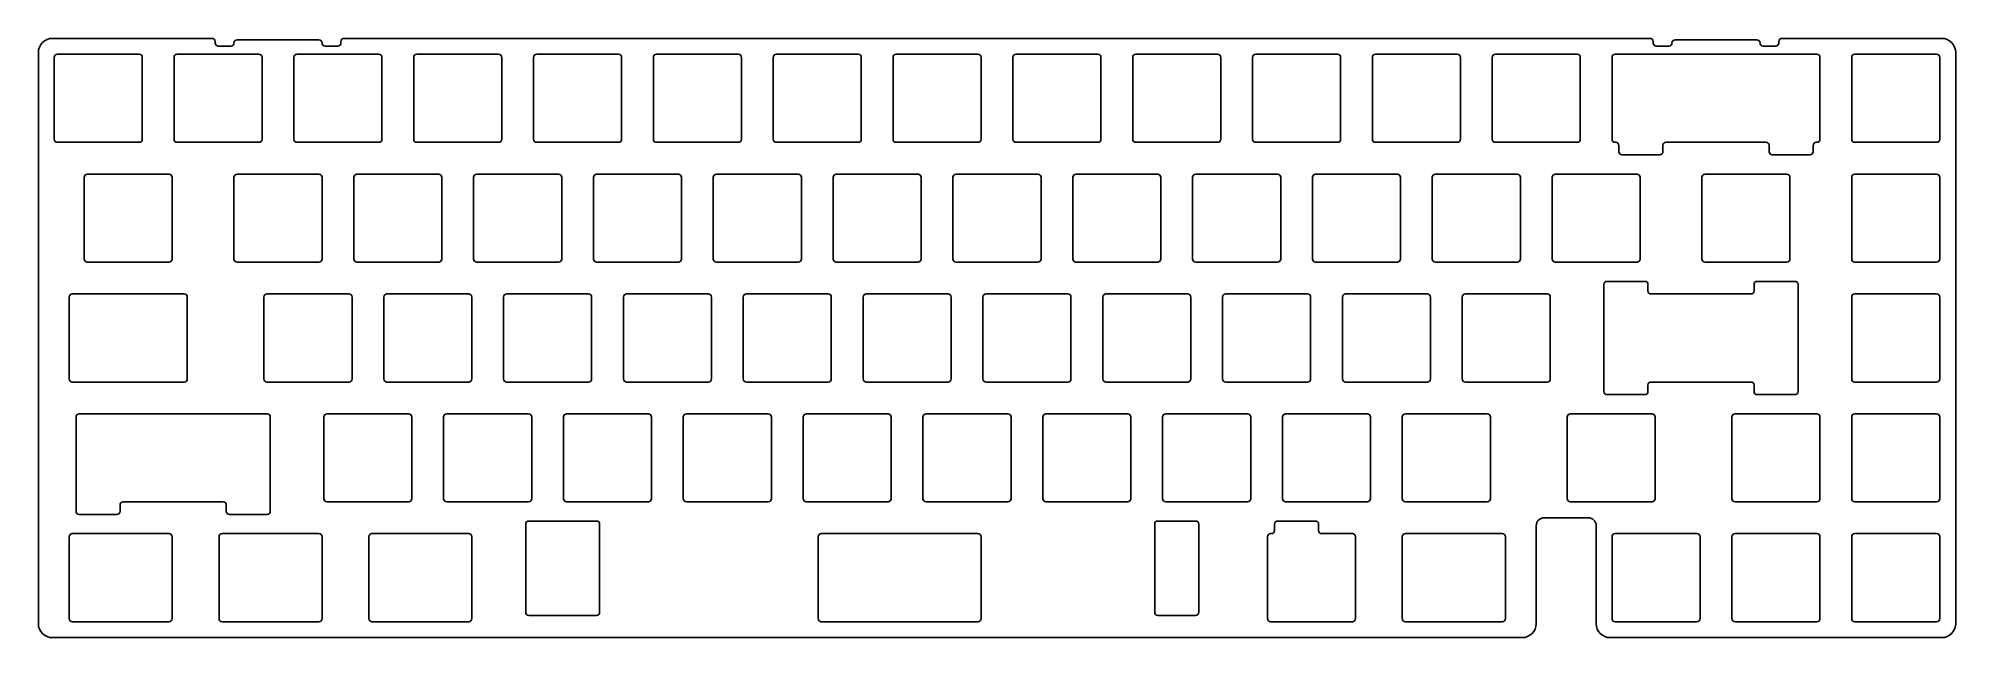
# Model space of a CAD drawing. Extents: x 113 to 418, y 110 to 205.
import ezdxf

# ---------------------------------------------------------------- set-up
doc = ezdxf.new("R2010")
doc.units = 0
doc.header["$LTSCALE"] = 12.7
doc.layers.add('VISIBLE', color=7, linetype='CONTINUOUS')

msp = doc.modelspace()

# ---------------------------------------------------------------- linework, layer by layer
at = {"layer": 'VISIBLE'}
for p, q in [((115.69, 204.99), (141.04, 204.99)), ((141.54, 204.49), (141.54, 204.24)), ((145.04, 204.74), (158.04, 204.74)), ((161.54, 204.49), (161.54, 204.24)), ((162.04, 204.99), (369.64, 204.99)), ((370.14, 204.49), (370.14, 204.24)), ((373.64, 204.74), (386.64, 204.74)), ((390.14, 204.49), (390.14, 204.24)), ((390.64, 204.99), (415.99, 204.99)), ((113.44, 202.74), (113.44, 111.99)), ((115.96, 201.97), (115.96, 188.97)), ((116.46, 202.47), (129.46, 202.47)), ((129.96, 201.97), (129.96, 188.97)), ((135.01, 201.97), (135.01, 188.97)), ((135.51, 202.47), (148.51, 202.47)), ((142.04, 203.74), (144.04, 203.74)), ((149.01, 201.97), (149.01, 188.97)), ((154.06, 201.97), (154.06, 188.97)), ((154.56, 202.47), (167.56, 202.47)), ((161.04, 203.74), (159.04, 203.74)), ((168.06, 201.97), (168.06, 188.97)), ((173.11, 201.97), (173.11, 188.97)), ((173.61, 202.47), (186.61, 202.47)), ((187.11, 201.97), (187.11, 188.97)), ((192.16, 201.97), (192.16, 188.97)), ((192.66, 202.47), (205.66, 202.47)), ((206.16, 201.97), (206.16, 188.97)), ((211.21, 201.97), (211.21, 188.97)), ((211.71, 202.47), (224.71, 202.47)), ((225.21, 201.97), (225.21, 188.97)), ((230.26, 201.97), (230.26, 188.97)), ((230.76, 202.47), (243.76, 202.47)), ((244.26, 201.97), (244.26, 188.97)), ((249.31, 201.97), (249.31, 188.97)), ((249.81, 202.47), (262.81, 202.47)), ((263.31, 201.97), (263.31, 188.97)), ((268.36, 201.97), (268.36, 188.97)), ((268.86, 202.47), (281.86, 202.47)), ((282.36, 201.97), (282.36, 188.97)), ((287.41, 201.97), (287.41, 188.97)), ((287.91, 202.47), (300.91, 202.47)), ((301.41, 201.97), (301.41, 188.97)), ((306.46, 201.97), (306.46, 188.97)), ((306.96, 202.47), (319.96, 202.47)), ((320.46, 201.97), (320.46, 188.97)), ((325.51, 201.97), (325.51, 188.97)), ((326.01, 202.47), (339.01, 202.47)), ((339.51, 201.97), (339.51, 188.97)), ((344.56, 201.97), (344.56, 188.97)), ((345.06, 202.47), (358.06, 202.47)), ((358.56, 201.97), (358.56, 188.97)), ((363.61, 201.97), (363.61, 188.97)), ((364.11, 202.47), (396.16, 202.47)), ((370.64, 203.74), (372.64, 203.74)), ((389.64, 203.74), (387.64, 203.74)), ((396.66, 201.97), (396.66, 188.97)), ((401.71, 201.97), (401.71, 188.97)), ((402.21, 202.47), (415.21, 202.47)), ((415.71, 201.97), (415.71, 188.97)), ((418.24, 202.74), (418.24, 111.99)), ((116.46, 188.47), (129.46, 188.47)), ((135.51, 188.47), (148.51, 188.47)), ((154.56, 188.47), (167.56, 188.47)), ((173.61, 188.47), (186.61, 188.47)), ((192.66, 188.47), (205.66, 188.47)), ((211.71, 188.47), (224.71, 188.47)), ((230.76, 188.47), (243.76, 188.47)), ((249.81, 188.47), (262.81, 188.47)), ((268.86, 188.47), (281.86, 188.47)), ((287.91, 188.47), (300.91, 188.47)), ((306.96, 188.47), (319.96, 188.47)), ((326.01, 188.47), (339.01, 188.47)), ((345.06, 188.47), (358.06, 188.47)), ((364.11, 188.47), (364.2, 188.47)), ((364.7, 187.97), (364.7, 186.97)), ((365.2, 186.47), (371.2, 186.47)), ((371.7, 187.97), (371.7, 186.97)), ((372.2, 188.47), (388.08, 188.47)), ((388.58, 187.97), (388.58, 186.97)), ((389.08, 186.47), (395.08, 186.47)), ((395.58, 187.97), (395.58, 186.97)), ((396.08, 188.47), (396.16, 188.47)), ((402.21, 188.47), (415.21, 188.47)), ((120.72, 182.92), (120.72, 169.92)), ((121.22, 183.42), (134.22, 183.42)), ((134.72, 182.92), (134.72, 169.92)), ((144.54, 182.92), (144.54, 169.92)), ((145.04, 183.42), (158.04, 183.42)), ((158.54, 182.92), (158.54, 169.92)), ((163.59, 182.92), (163.59, 169.92)), ((164.09, 183.42), (177.09, 183.42)), ((177.59, 182.92), (177.59, 169.92)), ((182.64, 182.92), (182.64, 169.92)), ((183.14, 183.42), (196.14, 183.42)), ((196.64, 182.92), (196.64, 169.92)), ((201.69, 182.92), (201.69, 169.92)), ((202.19, 183.42), (215.19, 183.42)), ((215.69, 182.92), (215.69, 169.92)), ((220.74, 182.92), (220.74, 169.92)), ((221.24, 183.42), (234.24, 183.42)), ((234.74, 182.92), (234.74, 169.92)), ((239.79, 182.92), (239.79, 169.92)), ((240.29, 183.42), (253.29, 183.42)), ((253.79, 182.92), (253.79, 169.92)), ((258.84, 182.92), (258.84, 169.92)), ((259.34, 183.42), (272.34, 183.42)), ((272.84, 182.92), (272.84, 169.92)), ((277.89, 182.92), (277.89, 169.92)), ((278.39, 183.42), (291.39, 183.42)), ((291.89, 182.92), (291.89, 169.92)), ((296.94, 182.92), (296.94, 169.92)), ((297.44, 183.42), (310.44, 183.42)), ((310.94, 182.92), (310.94, 169.92)), ((315.99, 182.92), (315.99, 169.92)), ((316.49, 183.42), (329.49, 183.42)), ((329.99, 182.92), (329.99, 169.92)), ((335.04, 182.92), (335.04, 169.92)), ((335.54, 183.42), (348.54, 183.42)), ((349.04, 182.92), (349.04, 169.92)), ((354.09, 182.92), (354.09, 169.92)), ((354.59, 183.42), (367.59, 183.42)), ((368.09, 182.92), (368.09, 169.92)), ((377.9, 182.92), (377.9, 169.92)), ((378.4, 183.42), (391.4, 183.42)), ((391.9, 182.92), (391.9, 169.92)), ((401.71, 182.92), (401.71, 169.92)), ((402.21, 183.42), (415.21, 183.42)), ((415.71, 182.92), (415.71, 169.92)), ((121.22, 169.42), (134.22, 169.42)), ((145.04, 169.42), (158.04, 169.42)), ((164.09, 169.42), (177.09, 169.42)), ((183.14, 169.42), (196.14, 169.42)), ((202.19, 169.42), (215.19, 169.42)), ((221.24, 169.42), (234.24, 169.42)), ((240.29, 169.42), (253.29, 169.42)), ((259.34, 169.42), (272.34, 169.42)), ((278.39, 169.42), (291.39, 169.42)), ((297.44, 169.42), (310.44, 169.42)), ((316.49, 169.42), (329.49, 169.42)), ((335.54, 169.42), (348.54, 169.42)), ((354.59, 169.42), (367.59, 169.42)), ((378.4, 169.42), (391.4, 169.42)), ((402.21, 169.42), (415.21, 169.42)), ((362.32, 165.87), (362.32, 148.87)), ((368.82, 166.37), (362.82, 166.37)), ((369.32, 164.87), (369.32, 165.87)), ((386.19, 164.87), (386.19, 165.87)), ((392.69, 166.37), (386.69, 166.37)), ((393.19, 148.87), (393.19, 165.87)), ((118.34, 163.87), (118.34, 150.87)), ((118.84, 164.37), (136.61, 164.37)), ((137.11, 163.87), (137.11, 150.87)), ((149.3, 163.87), (149.3, 150.87)), ((149.8, 164.37), (162.8, 164.37)), ((163.3, 163.87), (163.3, 150.87)), ((168.35, 163.87), (168.35, 150.87)), ((168.85, 164.37), (181.85, 164.37)), ((182.35, 163.87), (182.35, 150.87)), ((187.4, 163.87), (187.4, 150.87)), ((187.9, 164.37), (200.9, 164.37)), ((201.4, 163.87), (201.4, 150.87)), ((206.45, 163.87), (206.45, 150.87)), ((206.95, 164.37), (219.95, 164.37)), ((220.45, 163.87), (220.45, 150.87)), ((225.5, 163.87), (225.5, 150.87)), ((226, 164.37), (239, 164.37)), ((239.5, 163.87), (239.5, 150.87)), ((244.55, 163.87), (244.55, 150.87)), ((245.05, 164.37), (258.05, 164.37)), ((258.55, 163.87), (258.55, 150.87)), ((263.6, 163.87), (263.6, 150.87)), ((264.1, 164.37), (277.1, 164.37)), ((277.6, 163.87), (277.6, 150.87)), ((282.65, 163.87), (282.65, 150.87)), ((283.15, 164.37), (296.15, 164.37)), ((296.65, 163.87), (296.65, 150.87)), ((301.7, 163.87), (301.7, 150.87)), ((302.2, 164.37), (315.2, 164.37)), ((315.7, 163.87), (315.7, 150.87)), ((320.75, 163.87), (320.75, 150.87)), ((321.25, 164.37), (334.25, 164.37)), ((334.75, 163.87), (334.75, 150.87)), ((339.8, 163.87), (339.8, 150.87)), ((340.3, 164.37), (353.3, 164.37)), ((353.8, 163.87), (353.8, 150.87)), ((369.82, 164.37), (385.69, 164.37)), ((401.71, 163.87), (401.71, 150.87)), ((402.21, 164.37), (415.21, 164.37)), ((415.71, 163.87), (415.71, 150.87)), ((118.84, 150.37), (136.61, 150.37)), ((149.8, 150.37), (162.8, 150.37)), ((168.85, 150.37), (181.85, 150.37)), ((187.9, 150.37), (200.9, 150.37)), ((206.95, 150.37), (219.95, 150.37)), ((226, 150.37), (239, 150.37)), ((245.05, 150.37), (258.05, 150.37)), ((264.1, 150.37), (277.1, 150.37)), ((283.15, 150.37), (296.15, 150.37)), ((302.2, 150.37), (315.2, 150.37)), ((321.25, 150.37), (334.25, 150.37)), ((340.3, 150.37), (353.3, 150.37)), ((369.32, 149.87), (369.32, 148.87)), ((369.82, 150.37), (385.69, 150.37)), ((386.19, 149.87), (386.19, 148.87)), ((402.21, 150.37), (415.21, 150.37)), ((362.82, 148.37), (368.82, 148.37)), ((386.69, 148.37), (392.69, 148.37)), ((119.43, 144.82), (119.43, 129.82)), ((119.93, 145.32), (149.81, 145.32)), ((150.31, 144.82), (150.31, 129.82)), ((158.82, 144.82), (158.82, 131.82)), ((159.32, 145.32), (172.32, 145.32)), ((172.82, 144.82), (172.82, 131.82)), ((177.87, 144.82), (177.87, 131.82)), ((178.37, 145.32), (191.37, 145.32)), ((191.87, 144.82), (191.87, 131.82)), ((196.92, 144.82), (196.92, 131.82)), ((197.42, 145.32), (210.42, 145.32)), ((210.92, 144.82), (210.92, 131.82)), ((215.97, 144.82), (215.97, 131.82)), ((216.47, 145.32), (229.47, 145.32)), ((229.97, 144.82), (229.97, 131.82)), ((235.02, 144.82), (235.02, 131.82)), ((235.52, 145.32), (248.52, 145.32)), ((249.02, 144.82), (249.02, 131.82)), ((254.07, 144.82), (254.07, 131.82)), ((254.57, 145.32), (267.57, 145.32)), ((268.07, 144.82), (268.07, 131.82)), ((273.12, 144.82), (273.12, 131.82)), ((273.62, 145.32), (286.62, 145.32)), ((287.12, 144.82), (287.12, 131.82)), ((292.17, 144.82), (292.17, 131.82)), ((292.67, 145.32), (305.67, 145.32)), ((306.17, 144.82), (306.17, 131.82)), ((311.22, 144.82), (311.22, 131.82)), ((311.72, 145.32), (324.72, 145.32)), ((325.22, 144.82), (325.22, 131.82)), ((330.27, 144.82), (330.27, 131.82)), ((330.77, 145.32), (343.77, 145.32)), ((344.27, 144.82), (344.27, 131.82)), ((356.47, 144.82), (356.47, 131.82)), ((356.97, 145.32), (369.97, 145.32)), ((370.47, 144.82), (370.47, 131.82)), ((382.66, 144.82), (382.66, 131.82)), ((383.16, 145.32), (396.16, 145.32)), ((396.66, 144.82), (396.66, 131.82)), ((401.71, 144.82), (401.71, 131.82)), ((402.21, 145.32), (415.21, 145.32)), ((415.71, 144.82), (415.71, 131.82)), ((126.93, 131.32), (142.81, 131.32)), ((159.32, 131.32), (172.32, 131.32)), ((178.37, 131.32), (191.37, 131.32)), ((197.42, 131.32), (210.42, 131.32)), ((216.47, 131.32), (229.47, 131.32)), ((235.52, 131.32), (248.52, 131.32)), ((254.57, 131.32), (267.57, 131.32)), ((273.62, 131.32), (286.62, 131.32)), ((292.67, 131.32), (305.67, 131.32)), ((311.72, 131.32), (324.72, 131.32)), ((330.77, 131.32), (343.77, 131.32)), ((356.97, 131.32), (369.97, 131.32)), ((383.16, 131.32), (396.16, 131.32)), ((402.21, 131.32), (415.21, 131.32)), ((119.93, 129.32), (125.93, 129.32)), ((126.43, 130.82), (126.43, 129.82)), ((143.31, 130.82), (143.31, 129.82)), ((143.81, 129.32), (149.81, 129.32)), ((202.16, 128.27), (191.41, 128.27)), ((297.41, 128.27), (291.41, 128.27)), ((316.46, 128.27), (310.46, 128.27)), ((352.81, 128.79), (359.84, 128.79)), ((118.34, 125.77), (118.34, 112.77)), ((118.84, 126.27), (134.22, 126.27)), ((134.72, 125.77), (134.72, 112.77)), ((142.16, 125.77), (142.16, 112.77)), ((142.66, 126.27), (158.04, 126.27)), ((158.54, 125.77), (158.54, 112.77)), ((165.97, 125.77), (165.97, 112.77)), ((166.47, 126.27), (181.85, 126.27)), ((182.35, 125.77), (182.35, 112.77)), ((190.91, 113.77), (190.91, 127.77)), ((202.66, 113.77), (202.66, 127.77)), ((237.41, 125.77), (237.41, 112.77)), ((237.91, 126.27), (262.81, 126.27)), ((263.31, 125.77), (263.31, 112.77)), ((290.91, 113.77), (290.91, 127.77)), ((297.91, 113.77), (297.91, 127.77)), ((308.84, 125.77), (308.84, 112.77)), ((309.34, 126.27), (309.46, 126.27)), ((309.96, 126.77), (309.96, 127.77)), ((316.96, 126.77), (316.96, 127.77)), ((317.46, 126.27), (322.34, 126.27)), ((322.84, 125.77), (322.84, 112.77)), ((330.27, 125.77), (330.27, 112.77)), ((330.77, 126.27), (346.16, 126.27)), ((346.66, 125.77), (346.66, 112.77)), ((351.56, 111.99), (351.56, 127.54)), ((361.09, 127.54), (361.09, 111.99)), ((363.61, 125.77), (363.61, 112.77)), ((364.11, 126.27), (377.11, 126.27)), ((377.61, 125.77), (377.61, 112.77)), ((382.66, 125.77), (382.66, 112.77)), ((383.16, 126.27), (396.16, 126.27)), ((396.66, 125.77), (396.66, 112.77)), ((401.71, 125.77), (401.71, 112.77)), ((402.21, 126.27), (415.21, 126.27)), ((415.71, 125.77), (415.71, 112.77)), ((202.16, 113.27), (191.41, 113.27)), ((297.41, 113.27), (291.41, 113.27)), ((115.69, 109.74), (349.31, 109.74)), ((118.84, 112.27), (134.22, 112.27)), ((142.66, 112.27), (158.04, 112.27)), ((166.47, 112.27), (181.85, 112.27)), ((237.91, 112.27), (262.81, 112.27)), ((309.34, 112.27), (322.34, 112.27)), ((330.77, 112.27), (346.16, 112.27)), ((363.34, 109.74), (415.99, 109.74)), ((364.11, 112.27), (377.11, 112.27)), ((383.16, 112.27), (396.16, 112.27)), ((402.21, 112.27), (415.21, 112.27))]:
    msp.add_line(p, q, dxfattribs=at)
for centre, radius, start, end in [((115.69, 202.74), 2.25, 90, 180), ((141.04, 204.49), 0.5, 0, 90), ((142.04, 204.24), 0.5, 180, 270), ((144.04, 204.24), 0.5, 270, 0), ((145.04, 204.24), 0.5, 90, 180), ((158.04, 204.24), 0.5, 0, 90), ((159.04, 204.24), 0.5, 180, 270), ((161.04, 204.24), 0.5, 270, 0), ((162.04, 204.49), 0.5, 90, 180), ((369.64, 204.49), 0.5, 0, 90), ((370.64, 204.24), 0.5, 180, 270), ((372.64, 204.24), 0.5, 270, 0), ((373.64, 204.24), 0.5, 90, 180), ((386.64, 204.24), 0.5, 0, 90), ((387.64, 204.24), 0.5, 180, 270), ((389.64, 204.24), 0.5, 270, 0), ((390.64, 204.49), 0.5, 90, 180), ((415.99, 202.74), 2.25, 0, 90), ((116.46, 201.97), 0.5, 90, 180), ((129.46, 201.97), 0.5, 0, 90), ((135.51, 201.97), 0.5, 90, 180), ((148.51, 201.97), 0.5, 0, 90), ((154.56, 201.97), 0.5, 90, 180), ((167.56, 201.97), 0.5, 0, 90), ((173.61, 201.97), 0.5, 90, 180), ((186.61, 201.97), 0.5, 0, 90), ((192.66, 201.97), 0.5, 90, 180), ((205.66, 201.97), 0.5, 0, 90), ((211.71, 201.97), 0.5, 90, 180), ((224.71, 201.97), 0.5, 0, 90), ((230.76, 201.97), 0.5, 90, 180), ((243.76, 201.97), 0.5, 0, 90), ((249.81, 201.97), 0.5, 90, 180), ((262.81, 201.97), 0.5, 0, 90), ((268.86, 201.97), 0.5, 90, 180), ((281.86, 201.97), 0.5, 0, 90), ((287.91, 201.97), 0.5, 90, 180), ((300.91, 201.97), 0.5, 0, 90), ((306.96, 201.97), 0.5, 90, 180), ((319.96, 201.97), 0.5, 0, 90), ((326.01, 201.97), 0.5, 90, 180), ((339.01, 201.97), 0.5, 0, 90), ((345.06, 201.97), 0.5, 90, 180), ((358.06, 201.97), 0.5, 0, 90), ((364.11, 201.97), 0.5, 90, 180), ((396.16, 201.97), 0.5, 0, 90), ((402.21, 201.97), 0.5, 90, 180), ((415.21, 201.97), 0.5, 0, 90), ((116.46, 188.97), 0.5, 180, 270), ((129.46, 188.97), 0.5, 270, 0), ((135.51, 188.97), 0.5, 180, 270), ((148.51, 188.97), 0.5, 270, 0), ((154.56, 188.97), 0.5, 180, 270), ((167.56, 188.97), 0.5, 270, 0), ((173.61, 188.97), 0.5, 180, 270), ((186.61, 188.97), 0.5, 270, 0), ((192.66, 188.97), 0.5, 180, 270), ((205.66, 188.97), 0.5, 270, 0), ((211.71, 188.97), 0.5, 180, 270), ((224.71, 188.97), 0.5, 270, 0), ((230.76, 188.97), 0.5, 180, 270), ((243.76, 188.97), 0.5, 270, 0), ((249.81, 188.97), 0.5, 180, 270), ((262.81, 188.97), 0.5, 270, 0), ((268.86, 188.97), 0.5, 180, 270), ((281.86, 188.97), 0.5, 270, 0), ((287.91, 188.97), 0.5, 180, 270), ((300.91, 188.97), 0.5, 270, 0), ((306.96, 188.97), 0.5, 180, 270), ((319.96, 188.97), 0.5, 270, 0), ((326.01, 188.97), 0.5, 180, 270), ((339.01, 188.97), 0.5, 270, 0), ((345.06, 188.97), 0.5, 180, 270), ((358.06, 188.97), 0.5, 270, 0), ((364.11, 188.97), 0.5, 180, 270), ((364.2, 187.97), 0.5, 0, 90), ((365.2, 186.97), 0.5, 180, 270), ((371.2, 186.97), 0.5, 270, 0), ((372.2, 187.97), 0.5, 90, 180), ((388.08, 187.97), 0.5, 0, 90), ((389.08, 186.97), 0.5, 180, 270), ((395.08, 186.97), 0.5, 270, 0), ((396.08, 187.97), 0.5, 90, 180), ((396.16, 188.97), 0.5, 270, 0), ((402.21, 188.97), 0.5, 180, 270), ((415.21, 188.97), 0.5, 270, 0), ((121.22, 182.92), 0.5, 90, 180), ((134.22, 182.92), 0.5, 0, 90), ((145.04, 182.92), 0.5, 90, 180), ((158.04, 182.92), 0.5, 0, 90), ((164.09, 182.92), 0.5, 90, 180), ((177.09, 182.92), 0.5, 0, 90), ((183.14, 182.92), 0.5, 90, 180), ((196.14, 182.92), 0.5, 0, 90), ((202.19, 182.92), 0.5, 90, 180), ((215.19, 182.92), 0.5, 0, 90), ((221.24, 182.92), 0.5, 90, 180), ((234.24, 182.92), 0.5, 0, 90), ((240.29, 182.92), 0.5, 90, 180), ((253.29, 182.92), 0.5, 0, 90), ((259.34, 182.92), 0.5, 90, 180), ((272.34, 182.92), 0.5, 0, 90), ((278.39, 182.92), 0.5, 90, 180), ((291.39, 182.92), 0.5, 0, 90), ((297.44, 182.92), 0.5, 90, 180), ((310.44, 182.92), 0.5, 0, 90), ((316.49, 182.92), 0.5, 90, 180), ((329.49, 182.92), 0.5, 0, 90), ((335.54, 182.92), 0.5, 90, 180), ((348.54, 182.92), 0.5, 0, 90), ((354.59, 182.92), 0.5, 90, 180), ((367.59, 182.92), 0.5, 0, 90), ((378.4, 182.92), 0.5, 90, 180), ((391.4, 182.92), 0.5, 0, 90), ((402.21, 182.92), 0.5, 90, 180), ((415.21, 182.92), 0.5, 0, 90), ((121.22, 169.92), 0.5, 180, 270), ((134.22, 169.92), 0.5, 270, 0), ((145.04, 169.92), 0.5, 180, 270), ((158.04, 169.92), 0.5, 270, 0), ((164.09, 169.92), 0.5, 180, 270), ((177.09, 169.92), 0.5, 270, 0), ((183.14, 169.92), 0.5, 180, 270), ((196.14, 169.92), 0.5, 270, 0), ((202.19, 169.92), 0.5, 180, 270), ((215.19, 169.92), 0.5, 270, 0), ((221.24, 169.92), 0.5, 180, 270), ((234.24, 169.92), 0.5, 270, 0), ((240.29, 169.92), 0.5, 180, 270), ((253.29, 169.92), 0.5, 270, 0), ((259.34, 169.92), 0.5, 180, 270), ((272.34, 169.92), 0.5, 270, 0), ((278.39, 169.92), 0.5, 180, 270), ((291.39, 169.92), 0.5, 270, 0), ((297.44, 169.92), 0.5, 180, 270), ((310.44, 169.92), 0.5, 270, 0), ((316.49, 169.92), 0.5, 180, 270), ((329.49, 169.92), 0.5, 270, 0), ((335.54, 169.92), 0.5, 180, 270), ((348.54, 169.92), 0.5, 270, 0), ((354.59, 169.92), 0.5, 180, 270), ((367.59, 169.92), 0.5, 270, 0), ((378.4, 169.92), 0.5, 180, 270), ((391.4, 169.92), 0.5, 270, 0), ((402.21, 169.92), 0.5, 180, 270), ((415.21, 169.92), 0.5, 270, 0), ((362.82, 165.87), 0.5, 90, 180), ((368.82, 165.87), 0.5, 0, 90), ((369.82, 164.87), 0.5, 180, 270), ((385.69, 164.87), 0.5, 270, 0), ((386.69, 165.87), 0.5, 90, 180), ((392.69, 165.87), 0.5, 0, 90), ((118.84, 163.87), 0.5, 90, 180), ((136.61, 163.87), 0.5, 0, 90), ((149.8, 163.87), 0.5, 90, 180), ((162.8, 163.87), 0.5, 0, 90), ((168.85, 163.87), 0.5, 90, 180), ((181.85, 163.87), 0.5, 0, 90), ((187.9, 163.87), 0.5, 90, 180), ((200.9, 163.87), 0.5, 0, 90), ((206.95, 163.87), 0.5, 90, 180), ((219.95, 163.87), 0.5, 0, 90), ((226, 163.87), 0.5, 90, 180), ((239, 163.87), 0.5, 0, 90), ((245.05, 163.87), 0.5, 90, 180), ((258.05, 163.87), 0.5, 0, 90), ((264.1, 163.87), 0.5, 90, 180), ((277.1, 163.87), 0.5, 0, 90), ((283.15, 163.87), 0.5, 90, 180), ((296.15, 163.87), 0.5, 0, 90), ((302.2, 163.87), 0.5, 90, 180), ((315.2, 163.87), 0.5, 0, 90), ((321.25, 163.87), 0.5, 90, 180), ((334.25, 163.87), 0.5, 0, 90), ((340.3, 163.87), 0.5, 90, 180), ((353.3, 163.87), 0.5, 0, 90), ((402.21, 163.87), 0.5, 90, 180), ((415.21, 163.87), 0.5, 0, 90), ((118.84, 150.87), 0.5, 180, 270), ((136.61, 150.87), 0.5, 270, 0), ((149.8, 150.87), 0.5, 180, 270), ((162.8, 150.87), 0.5, 270, 0), ((168.85, 150.87), 0.5, 180, 270), ((181.85, 150.87), 0.5, 270, 0), ((187.9, 150.87), 0.5, 180, 270), ((200.9, 150.87), 0.5, 270, 0), ((206.95, 150.87), 0.5, 180, 270), ((219.95, 150.87), 0.5, 270, 0), ((226, 150.87), 0.5, 180, 270), ((239, 150.87), 0.5, 270, 0), ((245.05, 150.87), 0.5, 180, 270), ((258.05, 150.87), 0.5, 270, 0), ((264.1, 150.87), 0.5, 180, 270), ((277.1, 150.87), 0.5, 270, 0), ((283.15, 150.87), 0.5, 180, 270), ((296.15, 150.87), 0.5, 270, 0), ((302.2, 150.87), 0.5, 180, 270), ((315.2, 150.87), 0.5, 270, 0), ((321.25, 150.87), 0.5, 180, 270), ((334.25, 150.87), 0.5, 270, 0), ((340.3, 150.87), 0.5, 180, 270), ((353.3, 150.87), 0.5, 270, 0), ((369.82, 149.87), 0.5, 90, 180), ((385.69, 149.87), 0.5, 0, 90), ((402.21, 150.87), 0.5, 180, 270), ((415.21, 150.87), 0.5, 270, 0), ((362.82, 148.87), 0.5, 180, 270), ((368.82, 148.87), 0.5, 270, 0), ((386.69, 148.87), 0.5, 180, 270), ((392.69, 148.87), 0.5, 270, 0), ((119.93, 144.82), 0.5, 90, 180), ((149.81, 144.82), 0.5, 0, 90), ((159.32, 144.82), 0.5, 90, 180), ((172.32, 144.82), 0.5, 0, 90), ((178.37, 144.82), 0.5, 90, 180), ((191.37, 144.82), 0.5, 0, 90), ((197.42, 144.82), 0.5, 90, 180), ((210.42, 144.82), 0.5, 0, 90), ((216.47, 144.82), 0.5, 90, 180), ((229.47, 144.82), 0.5, 0, 90), ((235.52, 144.82), 0.5, 90, 180), ((248.52, 144.82), 0.5, 0, 90), ((254.57, 144.82), 0.5, 90, 180), ((267.57, 144.82), 0.5, 0, 90), ((273.62, 144.82), 0.5, 90, 180), ((286.62, 144.82), 0.5, 0, 90), ((292.67, 144.82), 0.5, 90, 180), ((305.67, 144.82), 0.5, 0, 90), ((311.72, 144.82), 0.5, 90, 180), ((324.72, 144.82), 0.5, 0, 90), ((330.77, 144.82), 0.5, 90, 180), ((343.77, 144.82), 0.5, 0, 90), ((356.97, 144.82), 0.5, 90, 180), ((369.97, 144.82), 0.5, 0, 90), ((383.16, 144.82), 0.5, 90, 180), ((396.16, 144.82), 0.5, 0, 90), ((402.21, 144.82), 0.5, 90, 180), ((415.21, 144.82), 0.5, 0, 90), ((126.93, 130.82), 0.5, 90, 180), ((142.81, 130.82), 0.5, 0, 90), ((159.32, 131.82), 0.5, 180, 270), ((172.32, 131.82), 0.5, 270, 0), ((178.37, 131.82), 0.5, 180, 270), ((191.37, 131.82), 0.5, 270, 0), ((197.42, 131.82), 0.5, 180, 270), ((210.42, 131.82), 0.5, 270, 0), ((216.47, 131.82), 0.5, 180, 270), ((229.47, 131.82), 0.5, 270, 0), ((235.52, 131.82), 0.5, 180, 270), ((248.52, 131.82), 0.5, 270, 0), ((254.57, 131.82), 0.5, 180, 270), ((267.57, 131.82), 0.5, 270, 0), ((273.62, 131.82), 0.5, 180, 270), ((286.62, 131.82), 0.5, 270, 0), ((292.67, 131.82), 0.5, 180, 270), ((305.67, 131.82), 0.5, 270, 0), ((311.72, 131.82), 0.5, 180, 270), ((324.72, 131.82), 0.5, 270, 0), ((330.77, 131.82), 0.5, 180, 270), ((343.77, 131.82), 0.5, 270, 0), ((356.97, 131.82), 0.5, 180, 270), ((369.97, 131.82), 0.5, 270, 0), ((383.16, 131.82), 0.5, 180, 270), ((396.16, 131.82), 0.5, 270, 0), ((402.21, 131.82), 0.5, 180, 270), ((415.21, 131.82), 0.5, 270, 0), ((119.93, 129.82), 0.5, 180, 270), ((125.93, 129.82), 0.5, 270, 0), ((143.81, 129.82), 0.5, 180, 270), ((149.81, 129.82), 0.5, 270, 0), ((191.41, 127.77), 0.5, 90, 180), ((202.16, 127.77), 0.5, 0, 90), ((291.41, 127.77), 0.5, 90, 180), ((297.41, 127.77), 0.5, 0, 90), ((310.46, 127.77), 0.5, 90, 180), ((316.46, 127.77), 0.5, 0, 90), ((352.81, 127.54), 1.25, 90, 180), ((359.84, 127.54), 1.25, 0, 90), ((118.84, 125.77), 0.5, 90, 180), ((134.22, 125.77), 0.5, 0, 90), ((142.66, 125.77), 0.5, 90, 180), ((158.04, 125.77), 0.5, 0, 90), ((166.47, 125.77), 0.5, 90, 180), ((181.85, 125.77), 0.5, 0, 90), ((237.91, 125.77), 0.5, 90, 180), ((262.81, 125.77), 0.5, 0, 90), ((309.34, 125.77), 0.5, 90, 180), ((309.46, 126.77), 0.5, 270, 0), ((317.46, 126.77), 0.5, 180, 270), ((322.34, 125.77), 0.5, 0, 90), ((330.77, 125.77), 0.5, 90, 180), ((346.16, 125.77), 0.5, 0, 90), ((364.11, 125.77), 0.5, 90, 180), ((377.11, 125.77), 0.5, 0, 90), ((383.16, 125.77), 0.5, 90, 180), ((396.16, 125.77), 0.5, 0, 90), ((402.21, 125.77), 0.5, 90, 180), ((415.21, 125.77), 0.5, 0, 90), ((191.41, 113.77), 0.5, 180, 270), ((202.16, 113.77), 0.5, 270, 0), ((291.41, 113.77), 0.5, 180, 270), ((297.41, 113.77), 0.5, 270, 0), ((115.69, 111.99), 2.25, 180, 270), ((118.84, 112.77), 0.5, 180, 270), ((134.22, 112.77), 0.5, 270, 0), ((142.66, 112.77), 0.5, 180, 270), ((158.04, 112.77), 0.5, 270, 0), ((166.47, 112.77), 0.5, 180, 270), ((181.85, 112.77), 0.5, 270, 0), ((237.91, 112.77), 0.5, 180, 270), ((262.81, 112.77), 0.5, 270, 0), ((309.34, 112.77), 0.5, 180, 270), ((322.34, 112.77), 0.5, 270, 0), ((330.77, 112.77), 0.5, 180, 270), ((346.16, 112.77), 0.5, 270, 0), ((349.31, 111.99), 2.25, 270, 0), ((363.34, 111.99), 2.25, 180, 270), ((364.11, 112.77), 0.5, 180, 270), ((377.11, 112.77), 0.5, 270, 0), ((383.16, 112.77), 0.5, 180, 270), ((396.16, 112.77), 0.5, 270, 0), ((402.21, 112.77), 0.5, 180, 270), ((415.21, 112.77), 0.5, 270, 0), ((415.99, 111.99), 2.25, 270, 0)]:
    msp.add_arc(centre, radius, start, end, dxfattribs=at)

doc.saveas('drawing.dxf')
